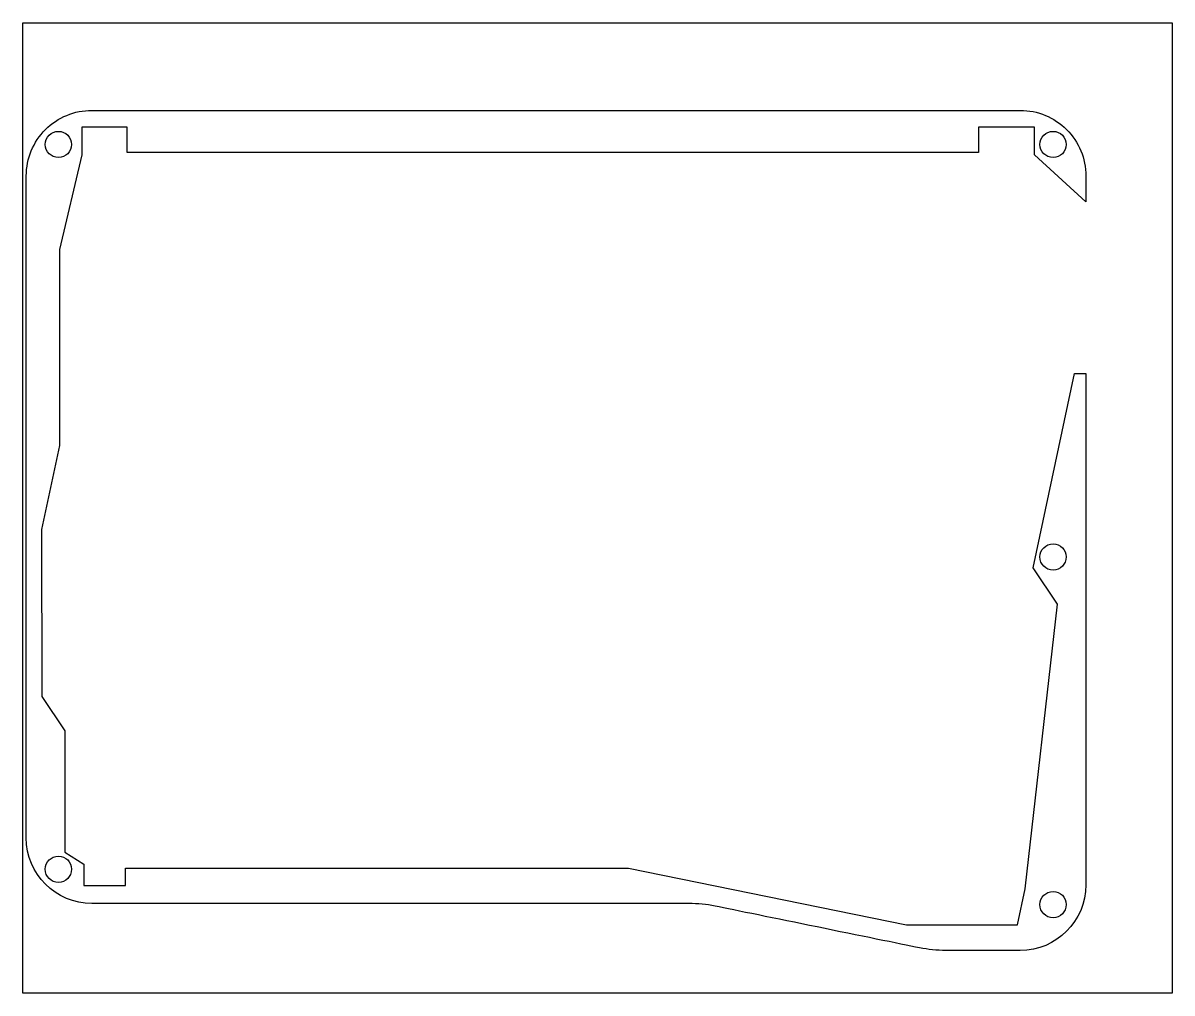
# Model space of a CAD drawing. Extents: x 0 to 207, y 32 to 207.
import ezdxf

# ---------------------------------------------------------------- set-up
doc = ezdxf.new("R2010")
doc.units = 0
doc.layers.get('0').update_dxf_attribs({"linetype": 'CONTINUOUS'})

msp = doc.modelspace()

# ---------------------------------------------------------------- linework, layer by layer
at = {"color": 7}
msp.add_lwpolyline([(-0.000002, 207.427628), (207.427613, 207.427628), (207.427613, 32.273192), (-0.000002, 32.273192)], close=True, dxfattribs=at)
at = {"color": 2}
msp.add_lwpolyline([(191.874277, 175.154086), (182.629917, 183.614141), (182.629917, 188.627507), (172.519496, 188.627507), (172.519496, 184.06785), (18.805187, 184.06785), (18.806754, 188.627507), (10.653431, 188.627507), (10.653744, 183.614141), (6.58006, 166.52013), (6.58006, 131.106027), (3.36429, 115.976316), (3.386223, 85.838154), (7.546389, 79.602467), (7.546389, 57.691865), (10.966767, 55.553978), (10.971781, 51.699953), (18.486837, 51.699953), (18.486837, 54.833307), (109.301712, 54.824533), (159.488155, 44.601967), (179.541675, 44.601967), (180.915968, 51.067329), (186.780056, 102.460282), (182.351048, 109.040324), (189.810331, 144.133885), (191.874277, 144.133885), (191.874277, 51.796147)], dxfattribs=at)
for points in [[(6.399679, 183.125038)], [(185.957023, 183.125038)], [(191.874277, 175.154086)], [(185.957023, 108.639896)], [(6.399679, 52.251124)], [(185.957023, 45.874123)]]:
    msp.add_lwpolyline(points, close=True, dxfattribs=at)
for points in [[(4.065849, 188.182884), (6.286464, 190.403805), (9.298878, 191.651506), (12.439761, 191.651506)], [(12.439761, 191.651506), (46.716868, 191.651506), (145.754313, 191.651506), (180.031733, 191.651506)], [(180.031733, 191.651506), (183.172616, 191.651506), (186.184717, 190.403805), (188.405645, 188.182884)], [(0.597217, 179.808996), (0.597217, 182.94987), (1.844922, 185.961963), (4.065849, 188.182884)], [(4.026866, 185.493987), (4.026866, 186.801022), (5.089064, 187.862078), (6.399679, 187.862078)], [(6.399679, 187.862078), (7.701728, 187.862078), (8.763926, 186.801022), (8.763926, 185.493987)], [(183.58421, 185.493987), (183.58421, 186.801022), (184.646408, 187.862078), (185.957023, 187.862078)], [(185.957023, 187.862078), (187.259072, 187.862078), (188.32127, 186.801022), (188.32127, 185.493987)], [(188.405645, 188.182884), (190.626572, 185.961963), (191.874277, 182.94987), (191.874277, 179.808996)], [(6.399679, 183.125038), (5.089064, 183.125038), (4.026866, 184.18438), (4.026866, 185.493987)], [(8.763926, 185.493987), (8.763926, 184.18438), (7.701728, 183.125038), (6.399679, 183.125038)], [(185.957023, 183.125038), (184.646408, 183.125038), (183.58421, 184.18438), (183.58421, 185.493987)], [(188.32127, 185.493987), (188.32127, 184.18438), (187.259072, 183.125038), (185.957023, 183.125038)], [(0.597217, 60.279702), (0.597217, 87.22529), (0.597217, 152.863408), (0.597217, 179.808996)], [(191.874277, 179.808996), (191.874277, 177.178546), (191.874277, 175.154086), (191.874277, 175.154086)], [(183.58421, 111.008844), (183.58421, 112.31588), (184.646408, 113.376936), (185.957023, 113.376936)], [(185.957023, 113.376936), (187.259072, 113.376936), (188.32127, 112.31588), (188.32127, 111.008844)], [(185.957023, 108.639896), (184.646408, 108.639896), (183.58421, 109.699237), (183.58421, 111.008844)], [(188.32127, 111.008844), (188.32127, 109.699237), (187.259072, 108.639896), (185.957023, 108.639896)], [(12.439761, 48.437192), (5.89918, 48.437192), (0.597217, 53.73914), (0.597217, 60.279702)], [(4.026866, 54.620072), (4.026866, 55.927108), (5.089064, 56.988164), (6.399679, 56.988164)], [(6.399679, 56.988164), (7.701728, 56.988164), (8.763926, 55.927108), (8.763926, 54.620072)], [(6.399679, 52.251124), (5.089064, 52.251124), (4.026866, 53.310466), (4.026866, 54.620072)], [(8.763926, 54.620072), (8.763926, 53.310466), (7.701728, 52.251124), (6.399679, 52.251124)], [(191.874277, 51.796147), (191.874277, 45.255585), (186.572314, 39.953637), (180.031733, 39.953637)], [(183.58421, 48.243071), (183.58421, 49.550107), (184.646408, 50.611162), (185.957023, 50.611162)], [(185.957023, 50.611162), (187.259072, 50.611162), (188.32127, 49.550107), (188.32127, 48.243071)], [(120.215528, 48.437192), (106.740815, 48.437192), (39.926558, 48.437192), (12.439761, 48.437192)], [(124.950352, 47.959042), (123.392131, 48.277078), (121.805709, 48.437192), (120.215528, 48.437192)], [(161.844757, 40.431787), (154.542768, 41.921383), (132.25234, 46.469132), (124.950352, 47.959042)], [(185.957023, 45.874123), (184.646408, 45.874123), (183.58421, 46.933464), (183.58421, 48.243071)], [(188.32127, 48.243071), (188.32127, 46.933464), (187.259072, 45.874123), (185.957023, 45.874123)], [(166.579894, 39.953637), (164.989399, 39.953637), (163.403291, 40.113751), (161.844757, 40.431787)], [(180.031733, 39.953637), (174.993599, 39.953637), (169.594502, 39.953637), (166.579894, 39.953637)]]:
    msp.add_open_spline(points, degree=3, dxfattribs=at)

doc.saveas('drawing.dxf')
